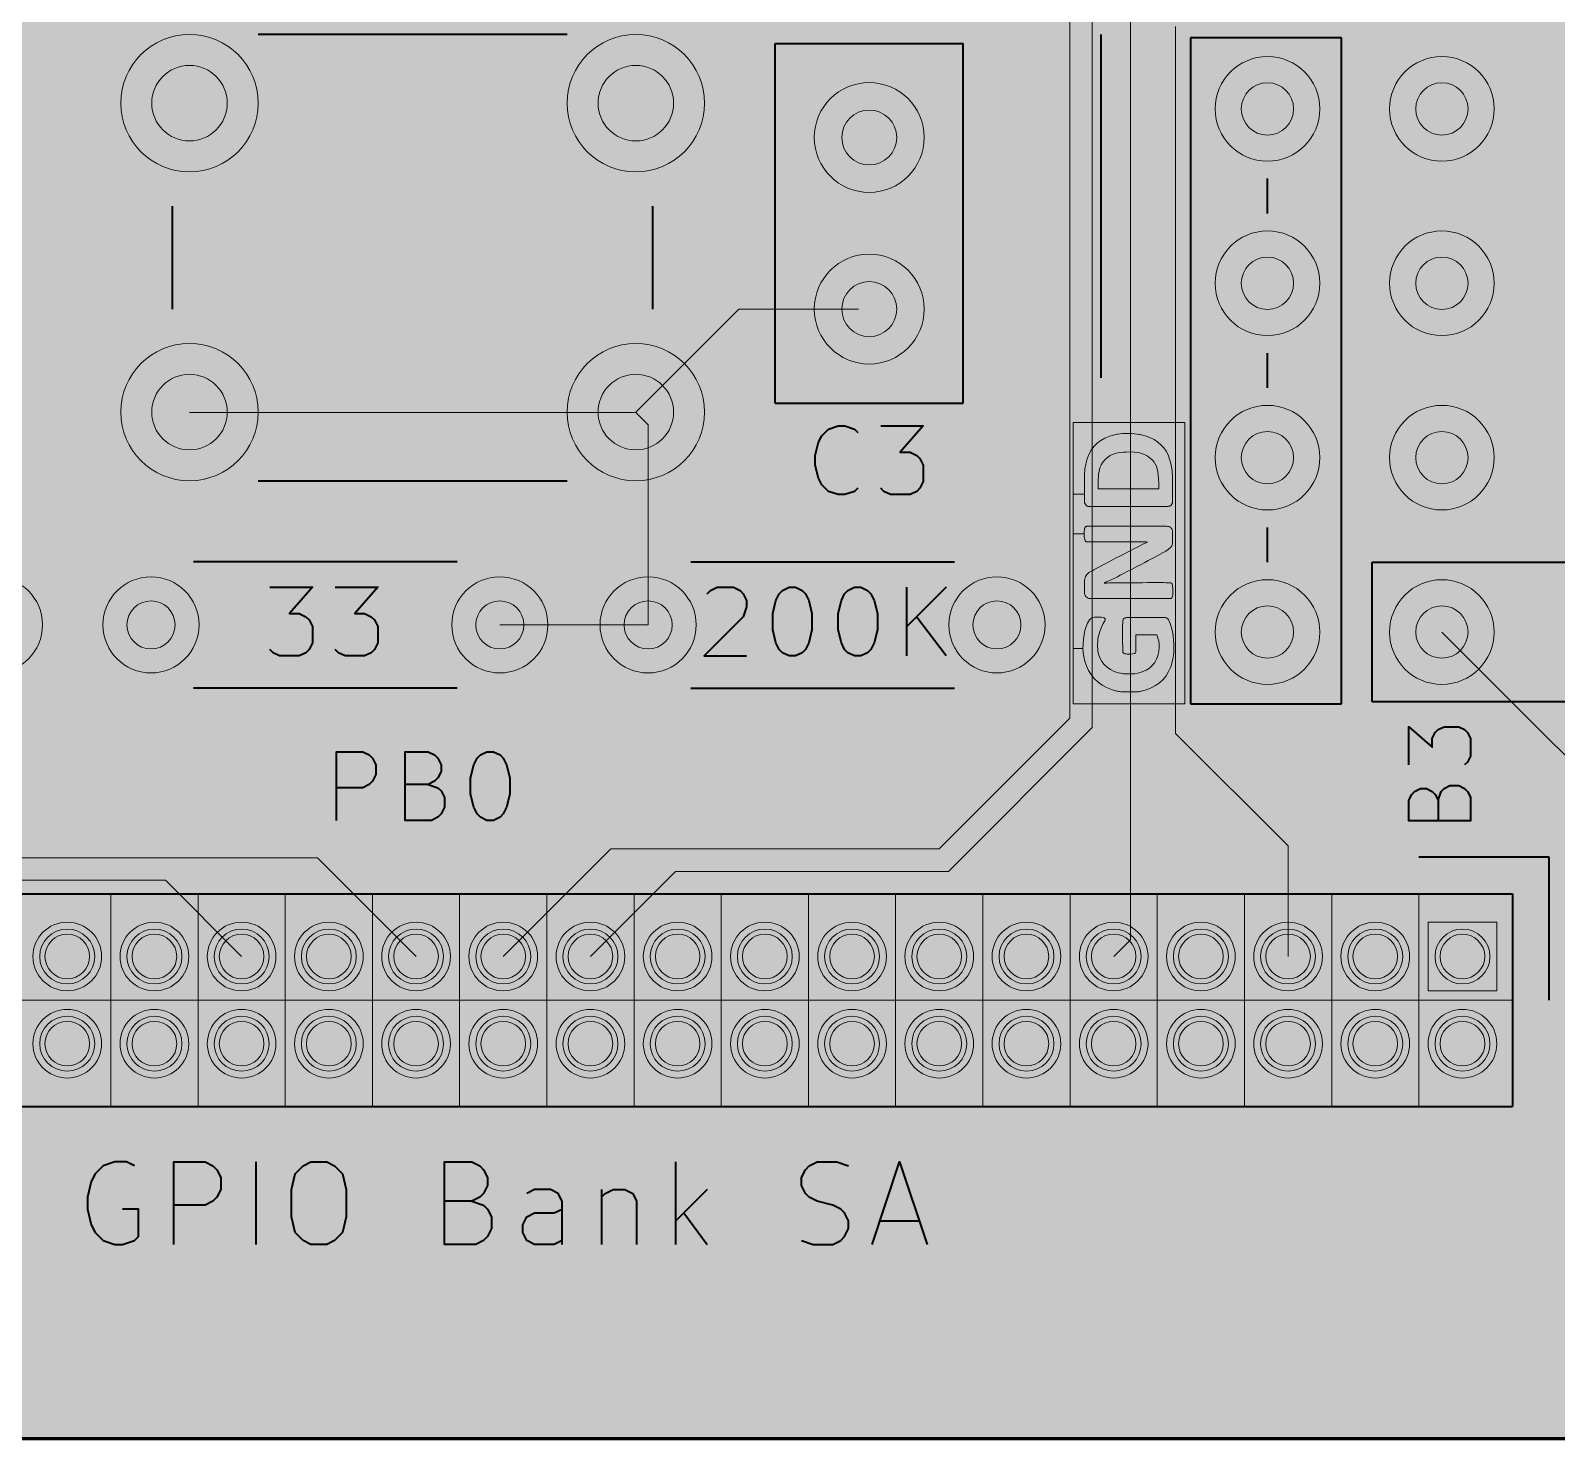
# Model space of a CAD drawing. Header units: millimetres. Extents: x 0 to 100, y -70 to 0.
# Drawn here: x 26.66 to 48.88, y -70 to -49.49 of the extents above; entities that cross this region are included whole.
import ezdxf

# ---------------------------------------------------------------- set-up
doc = ezdxf.new("R2010")
doc.units = ezdxf.units.MM
for name, color, linetype, lineweight, true_color in [('application board F.Cu', 8, 'Continuous', 18, 0x777779), ('application board F.Silkscreen', 18, 'Continuous', 40, 0x000000), ('application board pcb edge', 18, 'Continuous', 60, 0x000000), ('GPIO connector frame', 18, 'Continuous', 35, 0x000000), ('GPIO connector holes', 18, 'Continuous', 5, 0x000000), ('pcb board fill', 7, 'Continuous', 13, 0xefefef)]:
    doc.layers.add(name, color=color, linetype=linetype, lineweight=lineweight, true_color=true_color)

msp = doc.modelspace()

# ---------------------------------------------------------------- hatches: boundary and pattern name
at = {"layer": 'application board F.Silkscreen', "lineweight": 5, "transparency": 33554687}
for points in [[(41.840269, -55.199627), (43.464467, -55.199627), (43.464467, -59.300372), (41.840269, -59.300372), (41.840269, -58.492138), (41.983306, -58.492138), (41.987391, -58.557937), (41.994287, -58.609023), (42.01054, -58.679978), (42.03421, -58.748666), (42.0646, -58.813642), (42.101018, -58.873462), (42.142769, -58.926681), (42.151669, -58.936374), (42.203626, -58.984613), (42.262532, -59.026695), (42.327939, -59.062382), (42.399404, -59.091438), (42.47648, -59.113623), (42.489001, -59.116453), (42.50552, -59.119869), (42.520853, -59.12249), (42.536621, -59.124419), (42.554446, -59.125758), (42.575949, -59.12661), (42.602753, -59.12708), (42.636478, -59.12727), (42.659471, -59.127292), (42.698028, -59.127212), (42.728721, -59.126904), (42.753153, -59.126268), (42.77293, -59.125205), (42.789656, -59.123616), (42.804937, -59.121399), (42.820376, -59.118456), (42.828065, -59.116811), (42.905742, -59.095663), (42.976847, -59.067738), (43.041296, -59.033121), (43.099008, -58.991894), (43.1499, -58.944143), (43.193889, -58.889951), (43.230893, -58.829401), (43.260829, -58.762579), (43.283614, -58.689569), (43.293796, -58.642952), (43.298096, -58.61962), (43.301363, -58.600571), (43.303719, -58.583939), (43.305284, -58.567858), (43.306181, -58.550465), (43.30653, -58.529892), (43.306454, -58.504275), (43.306074, -58.471748), (43.30588, -58.457494), (43.305024, -58.415647), (43.303628, -58.381149), (43.301541, -58.351886), (43.29861, -58.325744), (43.294683, -58.300609), (43.294541, -58.299805), (43.285357, -58.252857), (43.274915, -58.207589), (43.265217, -58.171373), (43.263667, -58.165585), (43.252066, -58.128426), (43.240566, -58.097695), (43.230764, -58.077), (43.21856, -58.06137), (43.203078, -58.049777), (43.203069, -58.049772), (43.199038, -58.047912), (43.194307, -58.046327), (43.188132, -58.044997), (43.179765, -58.043897), (43.168461, -58.043007), (43.153473, -58.042305), (43.134056, -58.041768), (43.109464, -58.041375), (43.07895, -58.041103), (43.041768, -58.040931), (42.997173, -58.040836), (42.944418, -58.040797), (42.898602, -58.04079), (42.839196, -58.040802), (42.788513, -58.040851), (42.745807, -58.04096), (42.710332, -58.041152), (42.68134, -58.041449), (42.658085, -58.041872), (42.639819, -58.042444), (42.625797, -58.043188), (42.615271, -58.044125), (42.607495, -58.045278), (42.601721, -58.04667), (42.597203, -58.048321), (42.593945, -58.049869), (42.586425, -58.053729), (42.58009, -58.057531), (42.574842, -58.062071), (42.570585, -58.068142), (42.567223, -58.07654), (42.56466, -58.088059), (42.5628, -58.103496), (42.561546, -58.123644), (42.560802, -58.1493), (42.560471, -58.181257), (42.560459, -58.220311), (42.560668, -58.267257), (42.560996, -58.322029), (42.562398, -58.553547), (42.575678, -58.563461), (42.583234, -58.568052), (42.592711, -58.57118), (42.606217, -58.573222), (42.62586, -58.574555), (42.640922, -58.575154), (42.680198, -58.575042), (42.711354, -58.571778), (42.734083, -58.565412), (42.745889, -58.558213), (42.748385, -58.555227), (42.750327, -58.550579), (42.751784, -58.54316), (42.752824, -58.531864), (42.753515, -58.515583), (42.753925, -58.493209), (42.754123, -58.463636), (42.754176, -58.425755), (42.754176, -58.296495), (43.056226, -58.296495), (43.068028, -58.32609), (43.078983, -58.357137), (43.086315, -58.387422), (43.090523, -58.419961), (43.092107, -58.45777), (43.09214, -58.4717), (43.087747, -58.536061), (43.075385, -58.595414), (43.05526, -58.649535), (43.027578, -58.698201), (42.992544, -58.741186), (42.950363, -58.778266), (42.901242, -58.809218), (42.845385, -58.833817), (42.782998, -58.85184), (42.735964, -58.860364), (42.700623, -58.863647), (42.65982, -58.864654), (42.616512, -58.863531), (42.573654, -58.860423), (42.534201, -58.855475), (42.501108, -58.848835), (42.500839, -58.848766), (42.439504, -58.828572), (42.384158, -58.801432), (42.335156, -58.767721), (42.292853, -58.727819), (42.257603, -58.682102), (42.229762, -58.63095), (42.209684, -58.574739), (42.199735, -58.528226), (42.197048, -58.501396), (42.196009, -58.46818), (42.196497, -58.431399), (42.198389, -58.393876), (42.201563, -58.358432), (42.205899, -58.327891), (42.209014, -58.313068), (42.228106, -58.248455), (42.253375, -58.184151), (42.279421, -58.129755), (42.291529, -58.106053), (42.299752, -58.089206), (42.304591, -58.077672), (42.306545, -58.069911), (42.306114, -58.064383), (42.303799, -58.059548), (42.302752, -58.057911), (42.292518, -58.048594), (42.275437, -58.041984), (42.250893, -58.03797), (42.218273, -58.036443), (42.185467, -58.036955), (42.152173, -58.03886), (42.126439, -58.042692), (42.106384, -58.04966), (42.090124, -58.06097), (42.075778, -58.077831), (42.061464, -58.101449), (42.049788, -58.123979), (42.028871, -58.173464), (42.011623, -58.23002), (41.998244, -58.291906), (41.988931, -58.357382), (41.983886, -58.424706), (41.983306, -58.492138), (41.840269, -58.492138), (41.840269, -56.824698), (42.001498, -56.824698), (42.001502, -56.826193), (42.002264, -56.860303), (42.004533, -56.886567), (42.008622, -56.906535), (42.014847, -56.921756), (42.023283, -56.933517), (42.02486, -56.935126), (42.026879, -56.936542), (42.029912, -56.937775), (42.034529, -56.938837), (42.041302, -56.939735), (42.050802, -56.940481), (42.0636, -56.941084), (42.080267, -56.941554), (42.101373, -56.9419), (42.127491, -56.942134), (42.159191, -56.942265), (42.197043, -56.942302), (42.24162, -56.942256), (42.293492, -56.942136), (42.35323, -56.941952), (42.421405, -56.941715), (42.483152, -56.94149), (42.558559, -56.941217), (42.625031, -56.940987), (42.683102, -56.940811), (42.733308, -56.940699), (42.776184, -56.940659), (42.812264, -56.940701), (42.842083, -56.940835), (42.866177, -56.94107), (42.88508, -56.941414), (42.899328, -56.941879), (42.909455, -56.942473), (42.915996, -56.943205), (42.919488, -56.944085), (42.920463, -56.945122), (42.919458, -56.946326), (42.917007, -56.947707), (42.914089, -56.94907), (42.888502, -56.961045), (42.85665, -56.976434), (42.819287, -56.994846), (42.777165, -57.015885), (42.731037, -57.03916), (42.681657, -57.064276), (42.629778, -57.090841), (42.576154, -57.11846), (42.521536, -57.14674), (42.466678, -57.175288), (42.412334, -57.20371), (42.359257, -57.231613), (42.308199, -57.258603), (42.259914, -57.284288), (42.215156, -57.308272), (42.174676, -57.330164), (42.139229, -57.34957), (42.109567, -57.366096), (42.086444, -57.379348), (42.070612, -57.388934), (42.065357, -57.392449), (42.039003, -57.416772), (42.019374, -57.447332), (42.01266, -57.463087), (42.00995, -57.47197), (42.007884, -57.483085), (42.006373, -57.497782), (42.005325, -57.517411), (42.004653, -57.543324), (42.004265, -57.57687), (42.004179, -57.59104), (42.004032, -57.625522), (42.004072, -57.651944), (42.004422, -57.671714), (42.005207, -57.686241), (42.006549, -57.696934), (42.008573, -57.705204), (42.011403, -57.712458), (42.015162, -57.720107), (42.01559, -57.720939), (42.027946, -57.739707), (42.043787, -57.752636), (42.048298, -57.75517), (42.069051, -57.766144), (43.265217, -57.766144), (43.274813, -57.755844), (43.282271, -57.743915), (43.287117, -57.729222), (43.287223, -57.728616), (43.289604, -57.716048), (43.291728, -57.707551), (43.291947, -57.706953), (43.293284, -57.698052), (43.293691, -57.682016), (43.2933, -57.661122), (43.292242, -57.637646), (43.290648, -57.613866), (43.288651, -57.592057), (43.286381, -57.574496), (43.28397, -57.56346), (43.283612, -57.562528), (43.281797, -57.557768), (43.280297, -57.553548), (43.278563, -57.549839), (43.276046, -57.546611), (43.272196, -57.543833), (43.266464, -57.541475), (43.258301, -57.539509), (43.247158, -57.537902), (43.232485, -57.536627), (43.213732, -57.535652), (43.190352, -57.534948), (43.161794, -57.534485), (43.127509, -57.534233), (43.086947, -57.534161), (43.039561, -57.53424), (42.984799, -57.53444), (42.922113, -57.534731), (42.850955, -57.535084), (42.786273, -57.535395), (42.719826, -57.535739), (42.655931, -57.536137), (42.595243, -57.53658), (42.538413, -57.537061), (42.486093, -57.537573), (42.438935, -57.538106), (42.397592, -57.538655), (42.362716, -57.53921), (42.334958, -57.539765), (42.314971, -57.540311), (42.303407, -57.540841), (42.300774, -57.541151), (42.29268, -57.542389), (42.290119, -57.540563), (42.294195, -57.536906), (42.304876, -57.531301), (42.319715, -57.525016), (42.339109, -57.517225), (42.360984, -57.507821), (42.385871, -57.496535), (42.414303, -57.483099), (42.446812, -57.467244), (42.48393, -57.448702), (42.526191, -57.427205), (42.574125, -57.402484), (42.628266, -57.374271), (42.689147, -57.342298), (42.757298, -57.306296), (42.82872, -57.268405), (42.882238, -57.239932), (42.934005, -57.212324), (42.983312, -57.185962), (43.029454, -57.161229), (43.071721, -57.138504), (43.109407, -57.118171), (43.141803, -57.100609), (43.168202, -57.086201), (43.187896, -57.075328), (43.200178, -57.06837), (43.202607, -57.066923), (43.221711, -57.053917), (43.240335, -57.039103), (43.254752, -57.02547), (43.255901, -57.024193), (43.266558, -57.010963), (43.27472, -56.997565), (43.280703, -56.982504), (43.284822, -56.964285), (43.287393, -56.941414), (43.288733, -56.912395), (43.289156, -56.875736), (43.289158, -56.866767), (43.288806, -56.830048), (43.287665, -56.801408), (43.285462, -56.779467), (43.281921, -56.762846), (43.27677, -56.750168), (43.269733, -56.740053), (43.262529, -56.732852), (43.258933, -56.729572), (43.255586, -56.726624), (43.251991, -56.723991), (43.247648, -56.721654), (43.242059, -56.719597), (43.234727, -56.7178), (43.225152, -56.716248), (43.212837, -56.714921), (43.197282, -56.713802), (43.17799, -56.712874), (43.154462, -56.712119), (43.126199, -56.711519), (43.092704, -56.711056), (43.053478, -56.710713), (43.008022, -56.710472), (42.955838, -56.710315), (42.896428, -56.710225), (42.829293, -56.710184), (42.753936, -56.710174), (42.669857, -56.710177), (42.644066, -56.710178), (42.624108, -56.710179), (42.536829, -56.710182), (42.458524, -56.710195), (42.3887, -56.710227), (42.32686, -56.710285), (42.272508, -56.710377), (42.22515, -56.710509), (42.18429, -56.71069), (42.149433, -56.710927), (42.120082, -56.711227), (42.095744, -56.711599), (42.075922, -56.712048), (42.06012, -56.712584), (42.047844, -56.713214), (42.038599, -56.713945), (42.031887, -56.714784), (42.027216, -56.715739), (42.024087, -56.716818), (42.022008, -56.718028), (42.020516, -56.719342), (42.012988, -56.729602), (42.007557, -56.743954), (42.003987, -56.76371), (42.002046, -56.790187), (42.001498, -56.824698), (41.840269, -56.824698), (41.840269, -56.245655), (42.003983, -56.245655), (42.00405, -56.280728), (42.004252, -56.308922), (42.004622, -56.331101), (42.005193, -56.348129), (42.006, -56.360871), (42.007077, -56.370189), (42.008456, -56.376947), (42.010172, -56.382011), (42.012259, -56.386243), (42.013362, -56.388164), (42.024217, -56.402277), (42.037647, -56.414501), (42.038922, -56.415392), (42.054756, -56.426062), (42.644066, -56.426062), (42.731689, -56.426053), (42.810335, -56.426022), (42.880499, -56.425963), (42.942675, -56.42587), (42.997356, -56.425737), (43.045036, -56.425557), (43.086209, -56.425324), (43.12137, -56.425032), (43.151013, -56.424676), (43.17563, -56.424249), (43.195717, -56.423744), (43.211767, -56.423157), (43.224275, -56.422479), (43.233733, -56.421707), (43.240637, -56.420832), (43.24548, -56.41985), (43.248756, -56.418754), (43.249203, -56.418551), (43.268075, -56.404464), (43.281745, -56.383007), (43.285004, -56.374384), (43.285783, -56.367236), (43.286437, -56.351624), (43.286956, -56.328555), (43.28733, -56.299033), (43.28755, -56.264066), (43.287605, -56.224658), (43.287487, -56.181817), (43.287248, -56.144314), (43.286735, -56.088483), (43.286133, -56.041173), (43.285411, -56.001433), (43.284533, -55.968314), (43.283467, -55.940866), (43.282178, -55.918138), (43.280632, -55.899181), (43.278797, -55.883044), (43.277699, -55.875334), (43.263677, -55.801168), (43.245255, -55.734659), (43.222014, -55.674872), (43.193535, -55.62087), (43.1594, -55.571718), (43.123527, -55.530885), (43.074847, -55.487233), (43.02006, -55.450123), (42.958855, -55.419404), (42.890921, -55.394922), (42.815946, -55.376527), (42.803415, -55.374164), (42.772411, -55.369785), (42.734881, -55.366465), (42.692964, -55.364221), (42.648798, -55.363068), (42.604521, -55.363025), (42.56227, -55.364107), (42.524183, -55.366333), (42.492398, -55.369718), (42.480781, -55.371613), (42.423192, -55.384289), (42.371751, -55.399789), (42.323312, -55.419127), (42.301866, -55.429247), (42.242107, -55.463594), (42.189115, -55.504372), (42.142842, -55.55166), (42.103237, -55.605532), (42.07025, -55.666067), (42.043832, -55.73334), (42.023933, -55.807428), (42.012303, -55.874369), (42.010351, -55.890694), (42.008727, -55.908966), (42.0074, -55.930169), (42.006343, -55.95529), (42.005526, -55.985312), (42.00492, -56.021222), (42.004495, -56.064005), (42.004223, -56.114645), (42.004116, -56.151416), (42.004016, -56.202839), (42.003983, -56.245655), (41.840269, -56.245655)], [(42.730943, -55.634343), (42.779759, -55.640653), (42.824179, -55.65066), (42.865744, -55.664638), (42.905996, -55.682858), (42.907839, -55.683802), (42.937131, -55.701872), (42.966994, -55.725537), (42.995095, -55.752549), (43.019099, -55.78066), (43.036673, -55.807622), (43.036996, -55.808237), (43.05173, -55.841074), (43.063602, -55.87822), (43.07276, -55.920597), (43.079351, -55.969128), (43.083522, -56.024735), (43.08542, -56.088341), (43.085575, -56.112351), (43.085645, -56.170358), (42.204884, -56.170358), (42.204967, -56.088674), (42.205629, -56.034494), (42.207661, -55.988237), (42.211302, -55.948425), (42.216795, -55.913576), (42.224379, -55.882213), (42.234296, -55.852854), (42.246788, -55.824021), (42.248753, -55.819947), (42.272747, -55.780223), (42.304067, -55.742874), (42.340574, -55.710042), (42.380127, -55.683869), (42.389808, -55.67883), (42.423639, -55.663532), (42.456621, -55.65179), (42.490861, -55.643161), (42.528465, -55.637202), (42.57154, -55.63347), (42.613951, -55.63172), (42.676187, -55.631456)]]:
    msp.add_hatch(color=256, dxfattribs=at).paths.add_polyline_path(points, flags=0)
at = {"layer": 'pcb board fill', "transparency": 33554687}
h = msp.add_hatch(color=256, dxfattribs=at)
edge = h.paths.add_edge_path(flags=0)
edge.add_line((100, -67.01), (100, -35.01))
edge.add_line((100, -35.01), (100, -3))
edge.add_arc((97, -3), 3, 0, 90)
edge.add_line((97, 0), (50, 0))
edge.add_line((50, 0), (3, 0))
edge.add_arc((3, -3), 3, 90, 180)
edge.add_line((0, -3), (0, -32))
edge.add_arc((3, -32), 3, 180, 270)
edge.add_line((3, -35), (7, -35))
edge.add_arc((7, -38), 3, 0, 90, ccw=False)
edge.add_line((10, -38), (10, -57))
edge.add_arc((13, -57), 3, 180, 270)
edge.add_line((13, -60), (15, -60))
edge.add_arc((15, -63), 3, 0, 90, ccw=False)
edge.add_line((18, -63), (18, -68))
edge.add_arc((20, -68), 2, 180, 270)
edge.add_line((20, -70), (50, -70))
edge.add_line((50, -70), (97, -70.000025))
edge.add_arc((96.9974, -66.9974), 3.002626, 270.0496133, 359.7595675)

# ---------------------------------------------------------------- linework, layer by layer
at = {"layer": 'application board F.Cu', "flags": 128}
for points in [[(42.117, -38.0016), (42.117, -59.645448)], [(42.673, -62.737), (42.673, -39.931)], [(41.79, -59.51), (41.79, -44.8746)], [(43.33, -59.73), (43.33, -49.434)], [(35.4704, -55.05), (36.9704, -53.55)], [(36.9704, -53.55), (38.7154, -53.55)], [(28.9704, -55.055), (35.4704, -55.055)], [(35.4704, -55.055), (35.4704, -55.05)], [(35.65, -55.2346), (35.4704, -55.055)], [(35.65, -58.15), (35.65, -55.2346)], [(33.49, -58.15), (35.65, -58.15)], [(47.21, -58.254), (50.547, -61.591)], [(39.887, -61.413), (41.79, -59.51)], [(42.117, -59.645448), (40.022448, -61.74)], [(44.97, -61.37), (43.33, -59.73)], [(19.935448, -61.543), (30.833, -61.543)], [(30.833, -61.543), (32.27, -62.98)], [(33.54, -62.98), (35.107, -61.413)], [(35.107, -61.413), (39.887, -61.413)], [(44.97, -62.98), (44.97, -61.37)], [(36.05, -61.74), (34.81, -62.98)], [(40.022448, -61.74), (36.05, -61.74)], [(19.8, -61.87), (28.62, -61.87)], [(28.62, -61.87), (29.73, -62.98)], [(48.01, -63.48), (47.01, -63.48), (47.01, -62.48), (48.01, -62.48), (48.01, -63.48)], [(42.43, -62.98), (42.673, -62.737)]]:
    msp.add_lwpolyline(points, dxfattribs=at)
at = {"layer": 'application board F.Cu'}
for centre, radius in [((28.9704, -50.55), 1), ((35.4704, -50.55), 1), ((28.9704, -50.55), 0.55), ((35.4704, -50.55), 0.55), ((44.67, -50.634), 0.762), ((47.21, -50.634), 0.762), ((38.8704, -51.05), 0.8), ((44.67, -50.634), 0.381), ((47.21, -50.634), 0.381), ((38.8704, -51.05), 0.4), ((44.67, -53.174), 0.762), ((47.21, -53.174), 0.762), ((38.8704, -53.55), 0.8), ((44.67, -53.174), 0.381), ((47.21, -53.174), 0.381), ((38.8704, -53.55), 0.4), ((28.9704, -55.05), 1), ((35.4704, -55.05), 1), ((28.9704, -55.05), 0.55), ((35.4704, -55.05), 0.55), ((44.67, -55.714), 0.762), ((47.21, -55.714), 0.762), ((44.67, -55.714), 0.381), ((47.21, -55.714), 0.381), ((26.13, -58.15), 0.7), ((28.41, -58.15), 0.7), ((33.49, -58.15), 0.7), ((35.65, -58.15), 0.7), ((40.73, -58.15), 0.7), ((44.67, -58.254), 0.762), ((47.21, -58.254), 0.762), ((28.41, -58.15), 0.35), ((33.49, -58.15), 0.35), ((35.65, -58.15), 0.35), ((40.73, -58.15), 0.35), ((44.67, -58.254), 0.381), ((47.21, -58.254), 0.381), ((27.19, -62.98), 0.5), ((27.19, -62.98), 0.325), ((28.46, -62.98), 0.5), ((28.46, -62.98), 0.325), ((29.73, -62.98), 0.5), ((29.73, -62.98), 0.325), ((31, -62.98), 0.5), ((31, -62.98), 0.325), ((32.27, -62.98), 0.5), ((32.27, -62.98), 0.325), ((33.54, -62.98), 0.5), ((33.54, -62.98), 0.325), ((34.81, -62.98), 0.5), ((34.81, -62.98), 0.325), ((36.08, -62.98), 0.5), ((36.08, -62.98), 0.325), ((37.35, -62.98), 0.5), ((37.35, -62.98), 0.325), ((38.62, -62.98), 0.5), ((38.62, -62.98), 0.325), ((39.89, -62.98), 0.5), ((39.89, -62.98), 0.325), ((41.16, -62.98), 0.5), ((41.16, -62.98), 0.325), ((42.43, -62.98), 0.5), ((42.43, -62.98), 0.325), ((43.7, -62.98), 0.5), ((43.7, -62.98), 0.325), ((44.97, -62.98), 0.5), ((44.97, -62.98), 0.325), ((46.24, -62.98), 0.5), ((46.24, -62.98), 0.325), ((47.51, -62.98), 0.325), ((27.19, -64.25), 0.5), ((28.46, -64.25), 0.5), ((29.73, -64.25), 0.5), ((31, -64.25), 0.5), ((32.27, -64.25), 0.5), ((33.54, -64.25), 0.5), ((34.81, -64.25), 0.5), ((36.08, -64.25), 0.5), ((37.35, -64.25), 0.5), ((38.62, -64.25), 0.5), ((39.89, -64.25), 0.5), ((41.16, -64.25), 0.5), ((42.43, -64.25), 0.5), ((43.7, -64.25), 0.5), ((44.97, -64.25), 0.5), ((46.24, -64.25), 0.5), ((47.51, -64.25), 0.5), ((27.19, -64.25), 0.325), ((28.46, -64.25), 0.325), ((29.73, -64.25), 0.325), ((31, -64.25), 0.325), ((32.27, -64.25), 0.325), ((33.54, -64.25), 0.325), ((34.81, -64.25), 0.325), ((36.08, -64.25), 0.325), ((37.35, -64.25), 0.325), ((38.62, -64.25), 0.325), ((39.89, -64.25), 0.325), ((41.16, -64.25), 0.325), ((42.43, -64.25), 0.325), ((43.7, -64.25), 0.325), ((44.97, -64.25), 0.325), ((46.24, -64.25), 0.325), ((47.51, -64.25), 0.325)]:
    msp.add_circle(centre, radius, dxfattribs=at)
at = {"layer": 'application board F.Silkscreen', "flags": 128}
for points in [[(34.4704, -49.55), (29.9704, -49.55)], [(42.25, -54.55), (42.25, -49.55)], [(37.5004, -49.68), (40.2404, -49.68)], [(37.5004, -54.92), (37.5004, -49.68)], [(40.2404, -54.92), (40.2404, -49.68)], [(45.75, -49.6), (43.55, -49.6)], [(43.55, -49.6), (43.55, -59.3)], [(45.75, -59.3), (45.75, -49.6)], [(44.67, -52.158), (44.67, -51.65)], [(28.7204, -52.05), (28.7204, -53.55)], [(35.7204, -53.55), (35.7204, -52.05)], [(44.67, -54.698), (44.67, -54.19)], [(37.5004, -54.92), (40.2404, -54.92)], [(38.703733, -56.157142), (38.656114, -56.204761), (38.513257, -56.25238), (38.418019, -56.25238), (38.275161, -56.204761), (38.179923, -56.109523), (38.132304, -56.014285), (38.084685, -55.823809), (38.084685, -55.680952), (38.132304, -55.490476), (38.179923, -55.395238), (38.275161, -55.3), (38.418019, -55.25238), (38.513257, -55.25238), (38.656114, -55.3), (38.703733, -55.347619)], [(39.037066, -55.25238), (39.656114, -55.25238), (39.32278, -55.633333), (39.465638, -55.633333), (39.560876, -55.680952), (39.608495, -55.728571), (39.656114, -55.823809), (39.656114, -56.061904), (39.608495, -56.157142), (39.560876, -56.204761), (39.465638, -56.25238), (39.179923, -56.25238), (39.084685, -56.204761), (39.037066, -56.157142)], [(29.9704, -56.05), (34.4704, -56.05)], [(44.67, -57.238), (44.67, -56.73)], [(32.87, -57.23), (29.03, -57.23)], [(36.27, -57.23), (40.11, -57.23)], [(46.194, -57.238), (91.406, -57.238)], [(46.194, -59.27), (46.194, -57.238)], [(30.140476, -57.60238), (30.759523, -57.60238), (30.42619, -57.983333), (30.569047, -57.983333), (30.664285, -58.030952), (30.711904, -58.078571), (30.759523, -58.173809), (30.759523, -58.411904), (30.711904, -58.507142), (30.664285, -58.554761), (30.569047, -58.60238), (30.283333, -58.60238), (30.188095, -58.554761), (30.140476, -58.507142)], [(31.092857, -57.60238), (31.711904, -57.60238), (31.378571, -57.983333), (31.521428, -57.983333), (31.616666, -58.030952), (31.664285, -58.078571), (31.711904, -58.173809), (31.711904, -58.411904), (31.664285, -58.507142), (31.616666, -58.554761), (31.521428, -58.60238), (31.235714, -58.60238), (31.140476, -58.554761), (31.092857, -58.507142)], [(36.511904, -57.697619), (36.559523, -57.65), (36.654761, -57.60238), (36.892857, -57.60238), (36.988095, -57.65), (37.035714, -57.697619), (37.083333, -57.792857), (37.083333, -57.888095), (37.035714, -58.030952), (36.464285, -58.60238), (37.083333, -58.60238)], [(37.70238, -57.60238), (37.797619, -57.60238), (37.892857, -57.65), (37.940476, -57.697619), (37.988095, -57.792857), (38.035714, -57.983333), (38.035714, -58.221428), (37.988095, -58.411904), (37.940476, -58.507142), (37.892857, -58.554761), (37.797619, -58.60238), (37.70238, -58.60238), (37.607142, -58.554761), (37.559523, -58.507142), (37.511904, -58.411904), (37.464285, -58.221428), (37.464285, -57.983333), (37.511904, -57.792857), (37.559523, -57.697619), (37.607142, -57.65), (37.70238, -57.60238)], [(38.654761, -57.60238), (38.75, -57.60238), (38.845238, -57.65), (38.892857, -57.697619), (38.940476, -57.792857), (38.988095, -57.983333), (38.988095, -58.221428), (38.940476, -58.411904), (38.892857, -58.507142), (38.845238, -58.554761), (38.75, -58.60238), (38.654761, -58.60238), (38.559523, -58.554761), (38.511904, -58.507142), (38.464285, -58.411904), (38.416666, -58.221428), (38.416666, -57.983333), (38.464285, -57.792857), (38.511904, -57.697619), (38.559523, -57.65), (38.654761, -57.60238)], [(39.416666, -58.60238), (39.416666, -57.60238)], [(39.988095, -57.60238), (39.416666, -58.173809)], [(39.988095, -58.60238), (39.559523, -58.030952)], [(32.87, -59.07), (29.03, -59.07)], [(36.27, -59.07), (40.11, -59.07)], [(43.55, -59.3), (45.75, -59.3)], [(91.406, -59.27), (46.194, -59.27)], [(46.727142, -60.19), (46.727142, -59.632857), (47.07, -59.932857), (47.07, -59.804285), (47.112857, -59.718571), (47.155714, -59.675714), (47.241428, -59.632857), (47.455714, -59.632857), (47.541428, -59.675714), (47.584285, -59.718571), (47.627142, -59.804285), (47.627142, -60.061428), (47.584285, -60.147142), (47.541428, -60.19)], [(31.111904, -60.99738), (31.111904, -59.99738), (31.492857, -59.99738), (31.588095, -60.045), (31.635714, -60.092619), (31.683333, -60.187857), (31.683333, -60.330714), (31.635714, -60.425952), (31.588095, -60.473571), (31.492857, -60.52119), (31.111904, -60.52119)], [(32.445238, -60.473571), (32.588095, -60.52119), (32.635714, -60.568809), (32.683333, -60.664047), (32.683333, -60.806904), (32.635714, -60.902142), (32.588095, -60.949761), (32.492857, -60.99738), (32.111904, -60.99738), (32.111904, -59.99738), (32.445238, -59.99738), (32.540476, -60.045), (32.588095, -60.092619), (32.635714, -60.187857), (32.635714, -60.283095), (32.588095, -60.378333), (32.540476, -60.425952), (32.445238, -60.473571), (32.111904, -60.473571)], [(33.30238, -59.99738), (33.397619, -59.99738), (33.492857, -60.045), (33.540476, -60.092619), (33.588095, -60.187857), (33.635714, -60.378333), (33.635714, -60.616428), (33.588095, -60.806904), (33.540476, -60.902142), (33.492857, -60.949761), (33.397619, -60.99738), (33.30238, -60.99738), (33.207142, -60.949761), (33.159523, -60.902142), (33.111904, -60.806904), (33.064285, -60.616428), (33.064285, -60.378333), (33.111904, -60.187857), (33.159523, -60.092619), (33.207142, -60.045), (33.30238, -59.99738)], [(47.155714, -60.704285), (47.198571, -60.575714), (47.241428, -60.532857), (47.327142, -60.49), (47.455714, -60.49), (47.541428, -60.532857), (47.584285, -60.575714), (47.627142, -60.661428), (47.627142, -61.004285), (46.727142, -61.004285), (46.727142, -60.704285), (46.77, -60.618571), (46.812857, -60.575714), (46.898571, -60.532857), (46.984285, -60.532857), (47.07, -60.575714), (47.112857, -60.618571), (47.155714, -60.704285), (47.155714, -61.004285)], [(28.168571, -66.03), (28.054285, -65.972857), (27.882857, -65.972857), (27.711428, -66.03), (27.597142, -66.144285), (27.54, -66.258571), (27.482857, -66.487142), (27.482857, -66.658571), (27.54, -66.887142), (27.597142, -67.001428), (27.711428, -67.115714), (27.882857, -67.172857), (27.997142, -67.172857), (28.168571, -67.115714), (28.225714, -67.058571), (28.225714, -66.658571), (27.997142, -66.658571)], [(28.74, -67.172857), (28.74, -65.972857), (29.197142, -65.972857), (29.311428, -66.03), (29.368571, -66.087142), (29.425714, -66.201428), (29.425714, -66.372857), (29.368571, -66.487142), (29.311428, -66.544285), (29.197142, -66.601428), (28.74, -66.601428)], [(29.94, -67.172857), (29.94, -65.972857)], [(30.74, -65.972857), (30.968571, -65.972857), (31.082857, -66.03), (31.197142, -66.144285), (31.254285, -66.372857), (31.254285, -66.772857), (31.197142, -67.001428), (31.082857, -67.115714), (30.968571, -67.172857), (30.74, -67.172857), (30.625714, -67.115714), (30.511428, -67.001428), (30.454285, -66.772857), (30.454285, -66.372857), (30.511428, -66.144285), (30.625714, -66.03), (30.74, -65.972857)], [(33.082857, -66.544285), (33.254285, -66.601428), (33.311428, -66.658571), (33.368571, -66.772857), (33.368571, -66.944285), (33.311428, -67.058571), (33.254285, -67.115714), (33.14, -67.172857), (32.682857, -67.172857), (32.682857, -65.972857), (33.082857, -65.972857), (33.197142, -66.03), (33.254285, -66.087142), (33.311428, -66.201428), (33.311428, -66.315714), (33.254285, -66.43), (33.197142, -66.487142), (33.082857, -66.544285), (32.682857, -66.544285)], [(36.054285, -67.172857), (36.054285, -65.972857)], [(37.882857, -67.115714), (38.054285, -67.172857), (38.34, -67.172857), (38.454285, -67.115714), (38.511428, -67.058571), (38.568571, -66.944285), (38.568571, -66.83), (38.511428, -66.715714), (38.454285, -66.658571), (38.34, -66.601428), (38.111428, -66.544285), (37.997142, -66.487142), (37.94, -66.43), (37.882857, -66.315714), (37.882857, -66.201428), (37.94, -66.087142), (37.997142, -66.03), (38.111428, -65.972857), (38.397142, -65.972857), (38.568571, -66.03)], [(38.911428, -67.172857), (39.311428, -65.972857), (39.711428, -67.172857)], [(34.397142, -67.172857), (34.397142, -66.544285), (34.34, -66.43), (34.225714, -66.372857), (33.997142, -66.372857), (33.882857, -66.43)], [(34.968571, -66.372857), (34.968571, -67.172857)], [(34.968571, -66.487142), (35.025714, -66.43), (35.14, -66.372857), (35.311428, -66.372857), (35.425714, -66.43), (35.482857, -66.544285), (35.482857, -67.172857)], [(36.511428, -66.372857), (36.054285, -66.83)], [(34.397142, -67.115714), (34.282857, -67.172857), (33.997142, -67.172857), (33.882857, -67.115714), (33.825714, -67.001428), (33.825714, -66.887142), (33.882857, -66.772857), (33.997142, -66.715714), (34.282857, -66.715714), (34.397142, -66.658571)], [(36.168571, -66.715714), (36.511428, -67.172857)], [(39.025714, -66.83), (39.597142, -66.83)]]:
    msp.add_lwpolyline(points, dxfattribs=at)
at = {"layer": 'application board F.Silkscreen', "lineweight": 5, "flags": 128}
for points in [[(41.840269, -55.199627), (43.464467, -55.199627), (43.464467, -59.300372), (41.840269, -59.300372), (41.840269, -58.492138), (41.983306, -58.492138), (41.987391, -58.557937), (41.994287, -58.609023), (42.01054, -58.679978), (42.03421, -58.748666), (42.0646, -58.813642), (42.101018, -58.873462), (42.142769, -58.926681), (42.151669, -58.936374), (42.203626, -58.984613), (42.262532, -59.026695), (42.327939, -59.062382), (42.399404, -59.091438), (42.47648, -59.113623), (42.489001, -59.116453), (42.50552, -59.119869), (42.520853, -59.12249), (42.536621, -59.124419), (42.554446, -59.125758), (42.575949, -59.12661), (42.602753, -59.12708), (42.636478, -59.12727), (42.659471, -59.127292), (42.698028, -59.127212), (42.728721, -59.126904), (42.753153, -59.126268), (42.77293, -59.125205), (42.789656, -59.123616), (42.804937, -59.121399), (42.820376, -59.118456), (42.828065, -59.116811), (42.905742, -59.095663), (42.976847, -59.067738), (43.041296, -59.033121), (43.099008, -58.991894), (43.1499, -58.944143), (43.193889, -58.889951), (43.230893, -58.829401), (43.260829, -58.762579), (43.283614, -58.689569), (43.293796, -58.642952), (43.298096, -58.61962), (43.301363, -58.600571), (43.303719, -58.583939), (43.305284, -58.567858), (43.306181, -58.550465), (43.30653, -58.529892), (43.306454, -58.504275), (43.306074, -58.471748), (43.30588, -58.457494), (43.305024, -58.415647), (43.303628, -58.381149), (43.301541, -58.351886), (43.29861, -58.325744), (43.294683, -58.300609), (43.294541, -58.299805), (43.285357, -58.252857), (43.274915, -58.207589), (43.265217, -58.171373), (43.263667, -58.165585), (43.252066, -58.128426), (43.240566, -58.097695), (43.230764, -58.077), (43.21856, -58.06137), (43.203078, -58.049777), (43.203069, -58.049772), (43.199038, -58.047912), (43.194307, -58.046327), (43.188132, -58.044997), (43.179765, -58.043897), (43.168461, -58.043007), (43.153473, -58.042305), (43.134056, -58.041768), (43.109464, -58.041375), (43.07895, -58.041103), (43.041768, -58.040931), (42.997173, -58.040836), (42.944418, -58.040797), (42.898602, -58.04079), (42.839196, -58.040802), (42.788513, -58.040851), (42.745807, -58.04096), (42.710332, -58.041152), (42.68134, -58.041449), (42.658085, -58.041872), (42.639819, -58.042444), (42.625797, -58.043188), (42.615271, -58.044125), (42.607495, -58.045278), (42.601721, -58.04667), (42.597203, -58.048321), (42.593945, -58.049869), (42.586425, -58.053729), (42.58009, -58.057531), (42.574842, -58.062071), (42.570585, -58.068142), (42.567223, -58.07654), (42.56466, -58.088059), (42.5628, -58.103496), (42.561546, -58.123644), (42.560802, -58.1493), (42.560471, -58.181257), (42.560459, -58.220311), (42.560668, -58.267257), (42.560996, -58.322029), (42.562398, -58.553547), (42.575678, -58.563461), (42.583234, -58.568052), (42.592711, -58.57118), (42.606217, -58.573222), (42.62586, -58.574555), (42.640922, -58.575154), (42.680198, -58.575042), (42.711354, -58.571778), (42.734083, -58.565412), (42.745889, -58.558213), (42.748385, -58.555227), (42.750327, -58.550579), (42.751784, -58.54316), (42.752824, -58.531864), (42.753515, -58.515583), (42.753925, -58.493209), (42.754123, -58.463636), (42.754176, -58.425755), (42.754176, -58.296495), (43.056226, -58.296495), (43.068028, -58.32609), (43.078983, -58.357137), (43.086315, -58.387422), (43.090523, -58.419961), (43.092107, -58.45777), (43.09214, -58.4717), (43.087747, -58.536061), (43.075385, -58.595414), (43.05526, -58.649535), (43.027578, -58.698201), (42.992544, -58.741186), (42.950363, -58.778266), (42.901242, -58.809218), (42.845385, -58.833817), (42.782998, -58.85184), (42.735964, -58.860364), (42.700623, -58.863647), (42.65982, -58.864654), (42.616512, -58.863531), (42.573654, -58.860423), (42.534201, -58.855475), (42.501108, -58.848835), (42.500839, -58.848766), (42.439504, -58.828572), (42.384158, -58.801432), (42.335156, -58.767721), (42.292853, -58.727819), (42.257603, -58.682102), (42.229762, -58.63095), (42.209684, -58.574739), (42.199735, -58.528226), (42.197048, -58.501396), (42.196009, -58.46818), (42.196497, -58.431399), (42.198389, -58.393876), (42.201563, -58.358432), (42.205899, -58.327891), (42.209014, -58.313068), (42.228106, -58.248455), (42.253375, -58.184151), (42.279421, -58.129755), (42.291529, -58.106053), (42.299752, -58.089206), (42.304591, -58.077672), (42.306545, -58.069911), (42.306114, -58.064383), (42.303799, -58.059548), (42.302752, -58.057911), (42.292518, -58.048594), (42.275437, -58.041984), (42.250893, -58.03797), (42.218273, -58.036443), (42.185467, -58.036955), (42.152173, -58.03886), (42.126439, -58.042692), (42.106384, -58.04966), (42.090124, -58.06097), (42.075778, -58.077831), (42.061464, -58.101449), (42.049788, -58.123979), (42.028871, -58.173464), (42.011623, -58.23002), (41.998244, -58.291906), (41.988931, -58.357382), (41.983886, -58.424706), (41.983306, -58.492138), (41.840269, -58.492138), (41.840269, -56.824698), (42.001498, -56.824698), (42.001502, -56.826193), (42.002264, -56.860303), (42.004533, -56.886567), (42.008622, -56.906535), (42.014847, -56.921756), (42.023283, -56.933517), (42.02486, -56.935126), (42.026879, -56.936542), (42.029912, -56.937775), (42.034529, -56.938837), (42.041302, -56.939735), (42.050802, -56.940481), (42.0636, -56.941084), (42.080267, -56.941554), (42.101373, -56.9419), (42.127491, -56.942134), (42.159191, -56.942265), (42.197043, -56.942302), (42.24162, -56.942256), (42.293492, -56.942136), (42.35323, -56.941952), (42.421405, -56.941715), (42.483152, -56.94149), (42.558559, -56.941217), (42.625031, -56.940987), (42.683102, -56.940811), (42.733308, -56.940699), (42.776184, -56.940659), (42.812264, -56.940701), (42.842083, -56.940835), (42.866177, -56.94107), (42.88508, -56.941414), (42.899328, -56.941879), (42.909455, -56.942473), (42.915996, -56.943205), (42.919488, -56.944085), (42.920463, -56.945122), (42.919458, -56.946326), (42.917007, -56.947707), (42.914089, -56.94907), (42.888502, -56.961045), (42.85665, -56.976434), (42.819287, -56.994846), (42.777165, -57.015885), (42.731037, -57.03916), (42.681657, -57.064276), (42.629778, -57.090841), (42.576154, -57.11846), (42.521536, -57.14674), (42.466678, -57.175288), (42.412334, -57.20371), (42.359257, -57.231613), (42.308199, -57.258603), (42.259914, -57.284288), (42.215156, -57.308272), (42.174676, -57.330164), (42.139229, -57.34957), (42.109567, -57.366096), (42.086444, -57.379348), (42.070612, -57.388934), (42.065357, -57.392449), (42.039003, -57.416772), (42.019374, -57.447332), (42.01266, -57.463087), (42.00995, -57.47197), (42.007884, -57.483085), (42.006373, -57.497782), (42.005325, -57.517411), (42.004653, -57.543324), (42.004265, -57.57687), (42.004179, -57.59104), (42.004032, -57.625522), (42.004072, -57.651944), (42.004422, -57.671714), (42.005207, -57.686241), (42.006549, -57.696934), (42.008573, -57.705204), (42.011403, -57.712458), (42.015162, -57.720107), (42.01559, -57.720939), (42.027946, -57.739707), (42.043787, -57.752636), (42.048298, -57.75517), (42.069051, -57.766144), (43.265217, -57.766144), (43.274813, -57.755844), (43.282271, -57.743915), (43.287117, -57.729222), (43.287223, -57.728616), (43.289604, -57.716048), (43.291728, -57.707551), (43.291947, -57.706953), (43.293284, -57.698052), (43.293691, -57.682016), (43.2933, -57.661122), (43.292242, -57.637646), (43.290648, -57.613866), (43.288651, -57.592057), (43.286381, -57.574496), (43.28397, -57.56346), (43.283612, -57.562528), (43.281797, -57.557768), (43.280297, -57.553548), (43.278563, -57.549839), (43.276046, -57.546611), (43.272196, -57.543833), (43.266464, -57.541475), (43.258301, -57.539509), (43.247158, -57.537902), (43.232485, -57.536627), (43.213732, -57.535652), (43.190352, -57.534948), (43.161794, -57.534485), (43.127509, -57.534233), (43.086947, -57.534161), (43.039561, -57.53424), (42.984799, -57.53444), (42.922113, -57.534731), (42.850955, -57.535084), (42.786273, -57.535395), (42.719826, -57.535739), (42.655931, -57.536137), (42.595243, -57.53658), (42.538413, -57.537061), (42.486093, -57.537573), (42.438935, -57.538106), (42.397592, -57.538655), (42.362716, -57.53921), (42.334958, -57.539765), (42.314971, -57.540311), (42.303407, -57.540841), (42.300774, -57.541151), (42.29268, -57.542389), (42.290119, -57.540563), (42.294195, -57.536906), (42.304876, -57.531301), (42.319715, -57.525016), (42.339109, -57.517225), (42.360984, -57.507821), (42.385871, -57.496535), (42.414303, -57.483099), (42.446812, -57.467244), (42.48393, -57.448702), (42.526191, -57.427205), (42.574125, -57.402484), (42.628266, -57.374271), (42.689147, -57.342298), (42.757298, -57.306296), (42.82872, -57.268405), (42.882238, -57.239932), (42.934005, -57.212324), (42.983312, -57.185962), (43.029454, -57.161229), (43.071721, -57.138504), (43.109407, -57.118171), (43.141803, -57.100609), (43.168202, -57.086201), (43.187896, -57.075328), (43.200178, -57.06837), (43.202607, -57.066923), (43.221711, -57.053917), (43.240335, -57.039103), (43.254752, -57.02547), (43.255901, -57.024193), (43.266558, -57.010963), (43.27472, -56.997565), (43.280703, -56.982504), (43.284822, -56.964285), (43.287393, -56.941414), (43.288733, -56.912395), (43.289156, -56.875736), (43.289158, -56.866767), (43.288806, -56.830048), (43.287665, -56.801408), (43.285462, -56.779467), (43.281921, -56.762846), (43.27677, -56.750168), (43.269733, -56.740053), (43.262529, -56.732852), (43.258933, -56.729572), (43.255586, -56.726624), (43.251991, -56.723991), (43.247648, -56.721654), (43.242059, -56.719597), (43.234727, -56.7178), (43.225152, -56.716248), (43.212837, -56.714921), (43.197282, -56.713802), (43.17799, -56.712874), (43.154462, -56.712119), (43.126199, -56.711519), (43.092704, -56.711056), (43.053478, -56.710713), (43.008022, -56.710472), (42.955838, -56.710315), (42.896428, -56.710225), (42.829293, -56.710184), (42.753936, -56.710174), (42.669857, -56.710177), (42.644066, -56.710178), (42.624108, -56.710179), (42.536829, -56.710182), (42.458524, -56.710195), (42.3887, -56.710227), (42.32686, -56.710285), (42.272508, -56.710377), (42.22515, -56.710509), (42.18429, -56.71069), (42.149433, -56.710927), (42.120082, -56.711227), (42.095744, -56.711599), (42.075922, -56.712048), (42.06012, -56.712584), (42.047844, -56.713214), (42.038599, -56.713945), (42.031887, -56.714784), (42.027216, -56.715739), (42.024087, -56.716818), (42.022008, -56.718028), (42.020516, -56.719342), (42.012988, -56.729602), (42.007557, -56.743954), (42.003987, -56.76371), (42.002046, -56.790187), (42.001498, -56.824698), (41.840269, -56.824698), (41.840269, -56.245655), (42.003983, -56.245655), (42.00405, -56.280728), (42.004252, -56.308922), (42.004622, -56.331101), (42.005193, -56.348129), (42.006, -56.360871), (42.007077, -56.370189), (42.008456, -56.376947), (42.010172, -56.382011), (42.012259, -56.386243), (42.013362, -56.388164), (42.024217, -56.402277), (42.037647, -56.414501), (42.038922, -56.415392), (42.054756, -56.426062), (42.644066, -56.426062), (42.731689, -56.426053), (42.810335, -56.426022), (42.880499, -56.425963), (42.942675, -56.42587), (42.997356, -56.425737), (43.045036, -56.425557), (43.086209, -56.425324), (43.12137, -56.425032), (43.151013, -56.424676), (43.17563, -56.424249), (43.195717, -56.423744), (43.211767, -56.423157), (43.224275, -56.422479), (43.233733, -56.421707), (43.240637, -56.420832), (43.24548, -56.41985), (43.248756, -56.418754), (43.249203, -56.418551), (43.268075, -56.404464), (43.281745, -56.383007), (43.285004, -56.374384), (43.285783, -56.367236), (43.286437, -56.351624), (43.286956, -56.328555), (43.28733, -56.299033), (43.28755, -56.264066), (43.287605, -56.224658), (43.287487, -56.181817), (43.287248, -56.144314), (43.286735, -56.088483), (43.286133, -56.041173), (43.285411, -56.001433), (43.284533, -55.968314), (43.283467, -55.940866), (43.282178, -55.918138), (43.280632, -55.899181), (43.278797, -55.883044), (43.277699, -55.875334), (43.263677, -55.801168), (43.245255, -55.734659), (43.222014, -55.674872), (43.193535, -55.62087), (43.1594, -55.571718), (43.123527, -55.530885), (43.074847, -55.487233), (43.02006, -55.450123), (42.958855, -55.419404), (42.890921, -55.394922), (42.815946, -55.376527), (42.803415, -55.374164), (42.772411, -55.369785), (42.734881, -55.366465), (42.692964, -55.364221), (42.648798, -55.363068), (42.604521, -55.363025), (42.56227, -55.364107), (42.524183, -55.366333), (42.492398, -55.369718), (42.480781, -55.371613), (42.423192, -55.384289), (42.371751, -55.399789), (42.323312, -55.419127), (42.301866, -55.429247), (42.242107, -55.463594), (42.189115, -55.504372), (42.142842, -55.55166), (42.103237, -55.605532), (42.07025, -55.666067), (42.043832, -55.73334), (42.023933, -55.807428), (42.012303, -55.874369), (42.010351, -55.890694), (42.008727, -55.908966), (42.0074, -55.930169), (42.006343, -55.95529), (42.005526, -55.985312), (42.00492, -56.021222), (42.004495, -56.064005), (42.004223, -56.114645), (42.004116, -56.151416), (42.004016, -56.202839), (42.003983, -56.245655), (41.840269, -56.245655), (41.840269, -55.199627)], [(42.730943, -55.634343), (42.779759, -55.640653), (42.824179, -55.65066), (42.865744, -55.664638), (42.905996, -55.682858), (42.907839, -55.683802), (42.937131, -55.701872), (42.966994, -55.725537), (42.995095, -55.752549), (43.019099, -55.78066), (43.036673, -55.807622), (43.036996, -55.808237), (43.05173, -55.841074), (43.063602, -55.87822), (43.07276, -55.920597), (43.079351, -55.969128), (43.083522, -56.024735), (43.08542, -56.088341), (43.085575, -56.112351), (43.085645, -56.170358), (42.204884, -56.170358), (42.204967, -56.088674), (42.205629, -56.034494), (42.207661, -55.988237), (42.211302, -55.948425), (42.216795, -55.913576), (42.224379, -55.882213), (42.234296, -55.852854), (42.246788, -55.824021), (42.248753, -55.819947), (42.272747, -55.780223), (42.304067, -55.742874), (42.340574, -55.710042), (42.380127, -55.683869), (42.389808, -55.67883), (42.423639, -55.663532), (42.456621, -55.65179), (42.490861, -55.643161), (42.528465, -55.637202), (42.57154, -55.63347), (42.613951, -55.63172), (42.676187, -55.631456), (42.730943, -55.634343)]]:
    msp.add_lwpolyline(points, dxfattribs=at)
at = {"layer": 'application board pcb edge', "color": 18, "true_color": 0x000000, "flags": 128}
msp.add_lwpolyline([(20, -70), (50, -70)], dxfattribs=at)
at = {"layer": 'GPIO connector frame'}
for p, q in [((46.875, -61.53), (48.77, -61.53)), ((48.77, -61.53), (48.77, -63.615)), ((18.84, -62.065), (48.24, -62.065)), ((48.24, -62.065), (48.24, -63.615)), ((48.24, -63.615), (48.24, -65.165)), ((18.84, -65.165), (48.24, -65.165))]:
    msp.add_line(p, q, dxfattribs=at)
at = {"layer": 'GPIO connector holes'}
for p, q in [((27.825, -62.065), (27.825, -63.615)), ((29.095, -62.065), (29.095, -63.615)), ((30.365, -62.065), (30.365, -63.615)), ((31.635, -62.065), (31.635, -63.615)), ((32.905, -62.065), (32.905, -63.615)), ((34.175, -62.065), (34.175, -63.615)), ((35.445, -62.065), (35.445, -63.615)), ((36.715, -62.065), (36.715, -63.615)), ((37.985, -62.065), (37.985, -63.615)), ((39.255, -62.065), (39.255, -63.615)), ((40.525, -62.065), (40.525, -63.615)), ((41.795, -62.065), (41.795, -63.615)), ((43.065, -62.065), (43.065, -63.615)), ((44.335, -62.065), (44.335, -63.615)), ((45.605, -62.065), (45.605, -63.615)), ((46.875, -62.065), (46.875, -63.615)), ((18.84, -63.615), (48.24, -63.615)), ((27.825, -63.615), (27.825, -65.165)), ((29.095, -63.615), (29.095, -65.165)), ((30.365, -63.615), (30.365, -65.165)), ((31.635, -63.615), (31.635, -65.165)), ((32.905, -63.615), (32.905, -65.165)), ((34.175, -63.615), (34.175, -65.165)), ((35.445, -63.615), (35.445, -65.165)), ((36.715, -63.615), (36.715, -65.165)), ((37.985, -63.615), (37.985, -65.165)), ((39.255, -63.615), (39.255, -65.165)), ((40.525, -63.615), (40.525, -65.165)), ((41.795, -63.615), (41.795, -65.165)), ((43.065, -63.615), (43.065, -65.165)), ((44.335, -63.615), (44.335, -65.165)), ((45.605, -63.615), (45.605, -65.165)), ((46.875, -63.615), (46.875, -65.165))]:
    msp.add_line(p, q, dxfattribs=at)
for centre in [(27.19, -62.98), (28.46, -62.98), (29.73, -62.98), (31, -62.98), (32.27, -62.98), (33.54, -62.98), (34.81, -62.98), (36.08, -62.98), (37.35, -62.98), (38.62, -62.98), (39.89, -62.98), (41.16, -62.98), (42.43, -62.98), (43.7, -62.98), (44.97, -62.98), (46.24, -62.98), (47.51, -62.98), (27.19, -64.25), (28.46, -64.25), (29.73, -64.25), (31, -64.25), (32.27, -64.25), (33.54, -64.25), (34.81, -64.25), (36.08, -64.25), (37.35, -64.25), (38.62, -64.25), (39.89, -64.25), (41.16, -64.25), (42.43, -64.25), (43.7, -64.25), (44.97, -64.25), (46.24, -64.25), (47.51, -64.25)]:
    msp.add_circle(centre, 0.4, dxfattribs=at)

doc.saveas('drawing.dxf')
